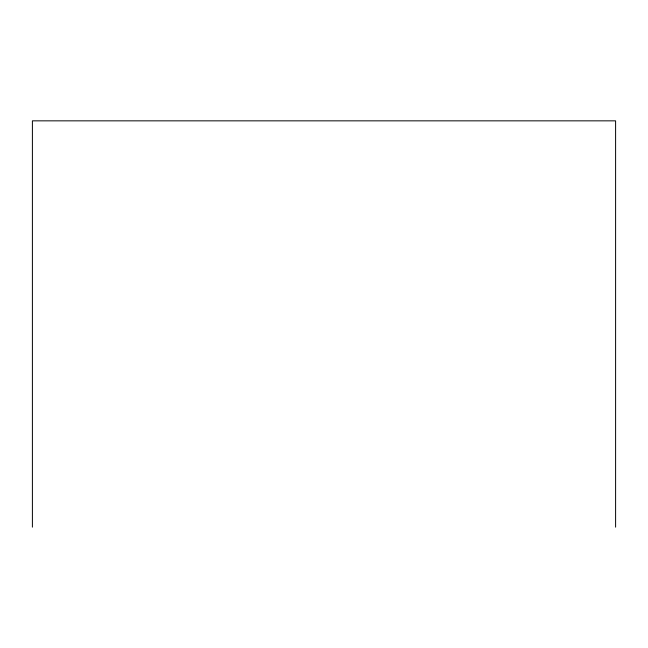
<?xml version="1.0" encoding="UTF-8"?>
<svg xmlns="http://www.w3.org/2000/svg" width="648" height="648" viewBox="0 0 648 648"><rect width="100%" height="100%" fill="white"/><g stroke="black" fill="none" stroke-linecap="round" stroke-linejoin="round"><path stroke-width="0.97" d="M615.6 527.156L615.6 120.844L32.4 120.844L32.4 527.156"/></g></svg>
